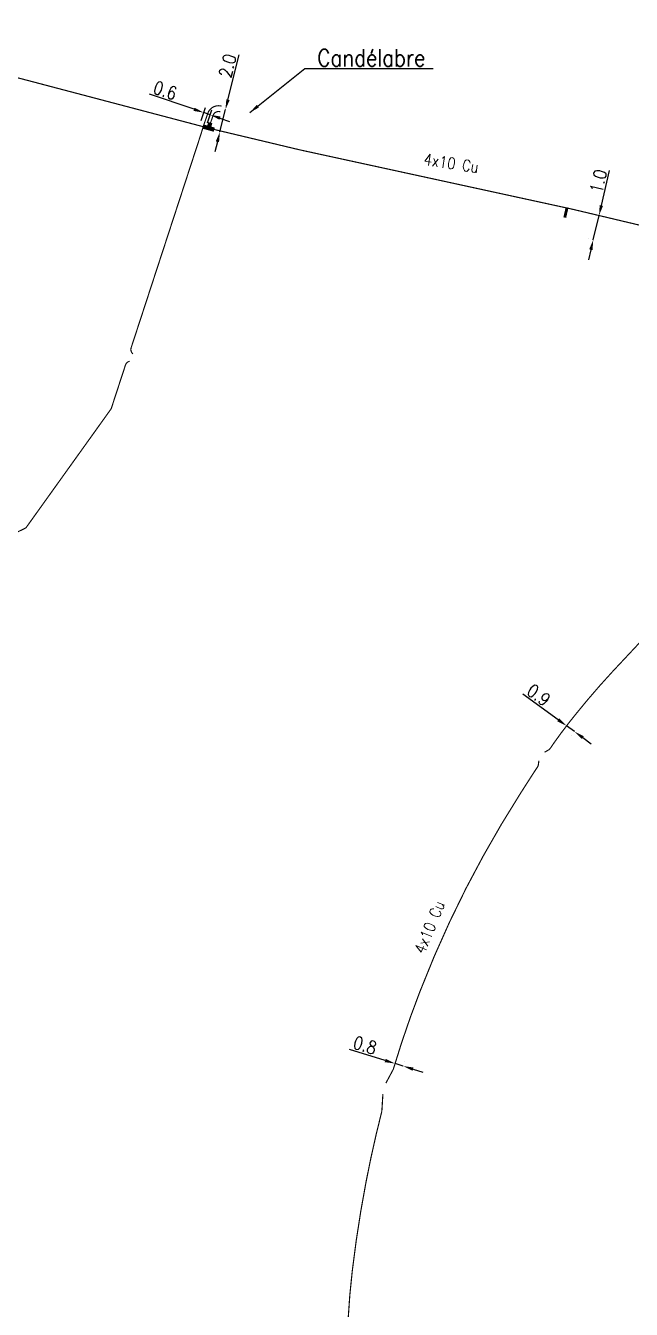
# Model space of a CAD drawing. Header units: millimetres. Extents: x 257011 to 257981, y 142997 to 144000.
# Drawn here: x 257410 to 257463.1, y 143783.6 to 143896 of the extents above; entities that cross this region are included whole.
import ezdxf
from ezdxf.enums import TextEntityAlignment as Align

# ---------------------------------------------------------------- set-up
doc = ezdxf.new("R2010")
doc.units = ezdxf.units.MM
doc.header["$PDMODE"] = 34
doc.linetypes.add('E_ST_Cu', pattern=[2000, 1000, 1000])
doc.layers.get('0').update_dxf_attribs({"linetype": 'CONTINUOUS'})
doc.layers.get('DEFPOINTS').update_dxf_attribs({"linetype": 'CONTINUOUS'})
doc.layers.add('E_110', color=1, linetype='CONTINUOUS')
doc.layers.add('E_300', color=7, linetype='CONTINUOUS')
doc.styles.get("Standard").update_dxf_attribs({"font": 'romans.shx', "width": 0.85})
doc.dimstyles.get("Standard").update_dxf_attribs({"dimtxt": 1.5, "dimasz": 1.2, "dimexe": 0.625, "dimexo": 0.625, "dimgap": 0.25, "dimtad": 1, "dimdec": 1, "dimzin": 0, "dimdsep": 46, "dimtxsty": 'Standard', "dimcen": -0.5, "dimadec": 0, "dimazin": 0, "dimtfac": 1, "dimtdec": 1, "dimtmove": 0, "dimatfit": 3, "dimfxl": 0, "dimtolj": 1, "dimtzin": 0, "dimarcsym": 0})

# ---------------------------------------------------------------- blocks, each defined once
blk = doc.blocks.new('*D34')
at = {"layer": 'DEFPOINTS', "color": 0, "linetype": 'Continuous', "transparency": 16777216}
for p in [(257460.27, 143879.4), (257459.77, 143877.28), (257459.77, 143877.28)]:
    blk.add_point(p, dxfattribs=at)
at = {"layer": 'E_110', "color": 0, "linetype": 'Continuous', "lineweight": -2, "transparency": 16777216}
for p, q in [((257460.48, 143880.27), (257461.2, 143883.33)), ((257459.77, 143877.28), (257460.27, 143879.4)), ((257459.81, 143879.5), (257459.81, 143879.5)), ((257459.31, 143877.39), (257459.31, 143877.39)), ((257459.56, 143876.4), (257459.35, 143875.53))]:
    blk.add_line(p, q, dxfattribs=at)
at = {"layer": 'E_110', "color": 0, "linetype": 'Continuous', "transparency": 16777216}
for points in [[(257460.33, 143880.31), (257460.62, 143880.24), (257460.27, 143879.4)], [(257459.41, 143876.44), (257459.7, 143876.37), (257459.77, 143877.28)]]:
    blk.add_solid(points, dxfattribs=at)
at = {"layer": 'E_110', "color": 0, "linetype": 'Continuous', "transparency": 16777216, "insert": (257460.21, 143882.41), "char_height": 1.125, "attachment_point": 5, "rotation": 76.6475}
blk.add_mtext('\\A1;1.0', dxfattribs=at)
blk = doc.blocks.new('*D35')
at = {"layer": 'DEFPOINTS', "color": 0, "linetype": 'Continuous', "transparency": 16777216}
for p in [(257427.53, 143888.67), (257427.53, 143888.67), (257427.05, 143886.73)]:
    blk.add_point(p, dxfattribs=at)
at = {"layer": 'E_110', "color": 0, "linetype": 'Continuous', "lineweight": -2, "transparency": 16777216}
for p, q in [((257427.75, 143889.54), (257428.74, 143893.48)), ((257427.05, 143886.73), (257427.53, 143888.67)), ((257426.83, 143885.86), (257426.61, 143884.99))]:
    blk.add_line(p, q, dxfattribs=at)
at = {"layer": 'E_110', "color": 0, "linetype": 'Continuous', "transparency": 16777216}
for points in [[(257427.61, 143889.58), (257427.9, 143889.51), (257427.53, 143888.67)], [(257426.68, 143885.89), (257426.97, 143885.82), (257427.05, 143886.73)]]:
    blk.add_solid(points, dxfattribs=at)
at = {"layer": 'E_110', "color": 0, "linetype": 'Continuous', "transparency": 16777216, "insert": (257427.72, 143892.51), "char_height": 1.125, "attachment_point": 5, "rotation": 75.9455}
blk.add_mtext('\\A1;2.0', dxfattribs=at)
blk = doc.blocks.new('*D44')
at = {"layer": 'DEFPOINTS', "color": 0, "linetype": 'Continuous', "transparency": 16777216}
for p in [(257425.63, 143888.41), (257425.25, 143887.28), (257425.82, 143887.09)]:
    blk.add_point(p, dxfattribs=at)
at = {"layer": 'E_110', "color": 0, "linetype": 'Continuous', "lineweight": -2, "transparency": 16777216}
for p, q in [((257424.78, 143888.7), (257420.88, 143890.02)), ((257425.4, 143887.73), (257425.78, 143888.86)), ((257426.2, 143888.22), (257425.63, 143888.41)), ((257425.97, 143887.53), (257426.35, 143888.66)), ((257427.05, 143887.93), (257427.9, 143887.64))]:
    blk.add_line(p, q, dxfattribs=at)
at = {"layer": 'E_110', "color": 0, "linetype": 'Continuous', "transparency": 16777216}
for points in [[(257424.83, 143888.84), (257424.73, 143888.56), (257425.63, 143888.41)], [(257427.1, 143888.07), (257427, 143887.79), (257426.2, 143888.22)]]:
    blk.add_solid(points, dxfattribs=at)
at = {"layer": 'E_110', "color": 0, "linetype": 'Continuous', "transparency": 16777216, "insert": (257422.25, 143890.35), "char_height": 1.125, "attachment_point": 5, "rotation": 341.3032}
blk.add_mtext('\\A1;0.6', dxfattribs=at)
blk = doc.blocks.new('*D77')
at = {"layer": 'DEFPOINTS', "color": 0, "linetype": 'Continuous', "transparency": 16777216}
for p in [(257457.43, 143834.71), (257458.11, 143834.21), (257458.11, 143834.21)]:
    blk.add_point(p, dxfattribs=at)
at = {"layer": 'E_110', "color": 0, "linetype": 'Continuous', "lineweight": -2, "transparency": 16777216}
for p, q in [((257456.7, 143835.24), (257453.6, 143837.49)), ((257457.15, 143834.33), (257457.15, 143834.33)), ((257458.11, 143834.21), (257457.43, 143834.71)), ((257457.84, 143833.83), (257457.84, 143833.83)), ((257458.84, 143833.68), (257459.57, 143833.15))]:
    blk.add_line(p, q, dxfattribs=at)
at = {"layer": 'E_110', "color": 0, "linetype": 'Continuous', "transparency": 16777216}
for points in [[(257456.78, 143835.36), (257456.61, 143835.11), (257457.43, 143834.71)], [(257458.93, 143833.8), (257458.75, 143833.56), (257458.11, 143834.21)]]:
    blk.add_solid(points, dxfattribs=at)
at = {"layer": 'E_110', "color": 0, "linetype": 'Continuous', "transparency": 16777216, "insert": (257454.98, 143837.41), "char_height": 1.125, "attachment_point": 5, "rotation": 324.0163}
blk.add_mtext('\\A1;0.9', dxfattribs=at)
blk = doc.blocks.new('*D78')
at = {"layer": 'DEFPOINTS', "color": 0, "linetype": 'Continuous', "transparency": 16777216}
for p in [(257442.4, 143805.14), (257443.11, 143804.92), (257443.11, 143804.92)]:
    blk.add_point(p, dxfattribs=at)
at = {"layer": 'E_110', "color": 0, "linetype": 'Continuous', "lineweight": -2, "transparency": 16777216}
for p, q in [((257441.54, 143805.41), (257438.41, 143806.38)), ((257442.53, 143805.59), (257442.53, 143805.59)), ((257443.11, 143804.92), (257442.4, 143805.14)), ((257443.25, 143805.36), (257443.25, 143805.36)), ((257443.97, 143804.65), (257444.83, 143804.38))]:
    blk.add_line(p, q, dxfattribs=at)
at = {"layer": 'E_110', "color": 0, "linetype": 'Continuous', "transparency": 16777216}
for points in [[(257441.58, 143805.55), (257441.49, 143805.26), (257442.4, 143805.14)], [(257444.02, 143804.79), (257443.93, 143804.51), (257443.11, 143804.92)]]:
    blk.add_solid(points, dxfattribs=at)
at = {"layer": 'E_110', "color": 0, "linetype": 'Continuous', "transparency": 16777216, "insert": (257439.76, 143806.74), "char_height": 1.125, "attachment_point": 5, "rotation": 342.7024}
blk.add_mtext('\\A1;0.8', dxfattribs=at)
blk = doc.blocks.new('E_300_01')
at = {"color": 0, "linetype": 'Continuous'}
for points in [[(-0.5, 0.1875), (-0.5, -0.1875), (0.5, 0.1875), (0.5, -0.1875)], [(-0.1875, 0.5), (0.1875, 0.5), (-0.1875, 0.1875), (0.1875, 0.1875)]]:
    blk.add_solid(points, dxfattribs=at)
at = {"color": 0, "linetype": 'Continuous', "width": 0.75, "flags": 3}
for tag, p in [('DEF_LEG', (0, -4.78125)), ('DEF_TYPE', (0, -6.78125))]:
    blk.add_attdef(tag, text='', height=1.2, dxfattribs=at).set_placement(p, align=Align.MIDDLE)

msp = doc.modelspace()

# ---------------------------------------------------------------- linework, layer by layer
at = {"layer": 'E_110', "linetype": 'E_ST_Cu', "const_width": 0.1, "flags": 128}
for points in [[(257498.98, 143884.38), (257499.53, 143883.88, -0.390298), (257499.7, 143882.88, -0.01929), (257494.76, 143875.13, 0.338955), (257495.2, 143872.48), (257495.85, 143871.89, -0.477409), (257495.81, 143871.12), (257488.91, 143866.14, -0.415877), (257488.21, 143866.26), (257482.55, 143874.2, 0.292092), (257482.06, 143874.4), (257481.75, 143874.34, -0.104824), (257481.54, 143874.35), (257460.27, 143879.4), (257457.48, 143880.06, 0.014937), (257457.45, 143880.06), (257434.09, 143885.14, -0.018366), (257434.09, 143885.14), (257426.15, 143887.03, -0.012056), (257426.15, 143887.03), (257404.96, 143892.61, 0.011077), (257404.94, 143892.62), (257401.37, 143893.58), (257392.51, 143895.96, 0.414214), (257391.9, 143895.61), (257391.86, 143895.46)], [(257427.2, 143888.97), (257427.19, 143888.98, 0.394971), (257425.98, 143888.34), (257425.58, 143887.17), (257425.58, 143887.17), (257425.58, 143887.17), (257425.58, 143887.17), (257425.39, 143886.54), (257425.39, 143886.54), (257425.39, 143886.54), (257419.27, 143867.83, 0.258018), (257419.36, 143867.35), (257419.42, 143867.28)], [(257427.07, 143888.49), (257427.06, 143888.49, 0.394971), (257426.45, 143888.17), (257426.05, 143887.01)], [(257419.13, 143866.64), (257419.1, 143866.63, 0.240678), (257418.77, 143866.31), (257417.55, 143862.58, -0.076436), (257417.49, 143862.44), (257410.11, 143852.14, -0.128298), (257409.92, 143851.98), (257406.23, 143850.24, 0.227116), (257405.96, 143849.91), (257405.96, 143849.93)], [(257455.5, 143832.4), (257455.83, 143832.59, 0.113789), (257456, 143832.74), (257456.32, 143833.21, -0.017612), (257458.25, 143835.75, -0.017542), (257461.4, 143839.4, -0.007372), (257469.25, 143847.62, -0.027762), (257472.15, 143850.26, -0.01372), (257477.21, 143854.14), (257477.46, 143854.33, 0.114716), (257477.61, 143854.5), (257477.67, 143854.62)], [(257441.59, 143803.42), (257442.24, 143804.63, -0.020245), (257444.58, 143811.45, -0.025674), (257448.62, 143820.49, -0.02382), (257453.42, 143828.85, -0.000009), (257454.55, 143830.61), (257454.89, 143831.12, 0.114778), (257454.96, 143831.34), (257455, 143831.66)]]:
    msp.add_lwpolyline(points, format="xyb", dxfattribs=at)
at = {"layer": 'E_110', "linetype": 'E_ST_Cu', "const_width": 0.25, "flags": 128}
msp.add_lwpolyline([(257457.27, 143879.22), (257457.46, 143880.06)], dxfattribs=at)
at = {"layer": 'E_110', "linetype": 'E_ST_Cu', "const_width": 0.1}
msp.add_lwpolyline([(257441.33, 143802.48), (257441.24, 143800.97, 0.014794), (257439.86, 143794.81, 0.018058), (257438.65, 143787.01, 0.023736), (257438.2, 143780.57, 0.011107), (257438.19, 143773.65), (257438.21, 143772.85, -0.06023), (257438.2, 143772.73), (257437.94, 143771.54)], format="xyb", dxfattribs=at)

# ---------------------------------------------------------------- block references
at = {"layer": 'E_300', "rotation": 344.5691614914513}
msp.add_blockref('E_300_01', (257426.07, 143887.05), dxfattribs=at)

# ---------------------------------------------------------------- texts
at = {"layer": 'E_110', "linetype": 'Continuous', "width": 0.85}
for rotation, p in [(351.3332, (257444.86, 143883.85)), (67.7463, (257444.96, 143814.65))]:
    msp.add_text('4x10 Cu', height=1, rotation=rotation, dxfattribs=at).set_placement(p)
at = {"layer": 'E_110', "linetype": 'Continuous', "insert": (257435.59, 143892.46), "char_height": 1.5, "attachment_point": 7}
msp.add_mtext('\\A1;Candélabre', dxfattribs=at)

# ---------------------------------------------------------------- dimensions: what is measured, and where the dimension line sits
at = {"layer": 'E_110', "linetype": 'Continuous'}
for base, p1, p2, angle, picture, middle in [((257427.53, 143888.67), (257427.05, 143886.73), (257427.53, 143888.67), 255.9455, '*D35', (257428.45, 143892.32)), ((257425.63, 143888.41), (257425.82, 143887.09), (257425.25, 143887.28), 341.3032, '*D44', (257422.01, 143889.64)), ((257443.111633, 143804.91654), (257442.395553, 143805.139541), (257443.111633, 143804.91654), 162.702441, '*D78', (257439.541463, 143806.028358))]:
    dim = msp.add_linear_dim(base=base, p1=p1, p2=p2, angle=angle, dimstyle='Standard', override={"dimscale": 0.75}, dxfattribs=at)
    dim.commit()
    dim.dimension.update_dxf_attribs({"geometry": picture, "text_midpoint": middle, "dimtype": 160})
for base, p1, p2, angle, text, picture, middle in [((257459.77, 143877.28), (257460.27, 143879.4), (257459.77, 143877.28), 76.6475, '1.0', '*D34', (257460.94, 143882.24)), ((257458.11, 143834.21), (257457.43, 143834.71), (257458.11, 143834.21), 144.0163, '0.9', '*D77', (257454.54, 143836.8))]:
    dim = msp.add_linear_dim(base=base, p1=p1, p2=p2, angle=angle, text=text, dimstyle='Standard', override={"dimscale": 0.75}, dxfattribs=at)
    dim.commit()
    dim.dimension.update_dxf_attribs({"geometry": picture, "text_midpoint": middle, "dimtype": 160})

# ---------------------------------------------------------------- leaders
at = {"layer": 'E_110', "linetype": 'Continuous', "annotation_type": 0, "has_hookline": 1, "hookline_direction": 0, "text_width": 10.14}
msp.add_leader([(257429.66, 143888.41), (257434.5, 143892.27), (257435.4, 143892.27)], dimstyle='Standard', override={"dimscale": 0.75}, dxfattribs=at)

doc.saveas('drawing.dxf')
